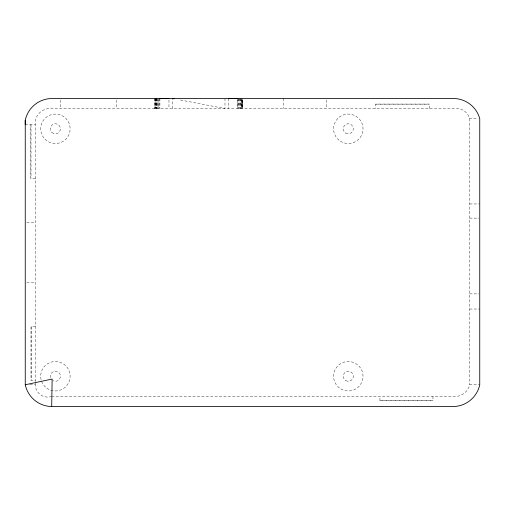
<?xml version="1.0" encoding="UTF-8"?>
<svg xmlns="http://www.w3.org/2000/svg" width="505" height="505" viewBox="0 0 505 505"><rect width="100%" height="100%" fill="white"/><g stroke="black" fill="none" stroke-linecap="round" stroke-linejoin="round"><path stroke-width="0.38" stroke-dasharray="2.52 1.89" d="M172.54 108.569L172.54 98.469M224.99 98.462L224.99 108.562L179.477 99.807M155.022 108.575L155.142 98.494M375.663 104.15L429.218 104.144M35.35 381.628L35.35 120.253A15.194 15.194 0 0 1 51.693 108.594L458.559 108.537L460.27 108.954A14.064 14.064 0 0 1 469.65 118.681L478.197 118.681M25.25 124.748L35.356 124.748M35.356 178.303L30.736 178.303L30.736 124.748M469.65 203.944L479.75 203.944M469.65 218.128L478.974 218.128M26.809 222.225L35.356 222.225M26.809 282.825L35.356 282.825M469.65 293.878L478.974 293.878M469.65 309.028L479.75 309.028M35.35 326.748L30.994 326.748L30.994 380.303L35.35 380.303M29.909 384.778L35.35 384.778A12.328 12.328 0 0 0 51.068 396.633M51.693 396.438L453.307 396.438A15.194 15.194 0 0 0 469.65 384.778L479.75 384.778M379.949 400.642L432.974 400.642M469.65 118.681L469.65 384.778M432.974 396.438L432.974 400.724L379.949 400.724L379.949 396.438M429.218 108.537L429.218 104.068L375.663 104.068L375.663 108.543M326.653 100.04L326.653 108.55M283.804 98.494L283.804 108.55M242.659 100.04L242.665 108.562L242.558 100.04M242.381 100.04L242.381 108.562M242.141 98.494L242.141 108.562M241.832 100.04L241.832 108.562M241.459 100.04L241.459 108.562M241.182 98.494L241.182 108.562M241.03 98.494L241.03 108.562M240.55 98.494L240.55 108.562M240.026 98.494L240.026 108.562M239.458 98.494L239.458 108.562M238.865 98.494L238.865 108.562M238.246 98.494L238.246 108.562M237.609 98.494L237.615 108.562M237.236 100.04L237.236 108.562M228.557 98.462L228.557 108.562M168.967 100.028L168.967 108.575M159.915 98.494L159.915 108.575M159.277 98.494L159.277 108.575M158.658 98.494L158.658 108.575M158.065 100.047L158.065 108.575M157.497 98.494L157.503 108.575M156.973 98.494L156.973 108.575M156.493 98.494L156.493 108.575M156.342 98.494L156.342 108.575L156.064 98.494M155.691 98.494L155.698 108.575M155.382 98.494L155.388 108.575M154.966 98.494L154.966 108.575M154.839 98.494L154.865 108.575M116.308 100.04L116.314 108.575M60.758 100.047L60.764 108.588M35.35 382.418L35.35 384.778M31.714 326.748L31.714 380.303M31.001 124.748L31.001 178.303M50.519 377.551A5.05 5.05 0 0 1 55.398 371.194A5.05 5.05 0 0 1 60.278 377.551A5.05 5.05 0 0 1 52.873 380.618M44.989 139.203A14.721 14.721 0 0 0 69.621 132.607A14.721 14.721 0 0 0 51.586 114.578A14.721 14.721 0 0 0 44.989 139.203M46.832 388.212A14.721 14.721 0 0 0 70.05 377.683A14.721 14.721 0 0 0 49.32 362.836A14.721 14.721 0 0 0 46.832 388.212M340.402 141.217A14.721 14.721 0 0 0 363.007 129.419A14.721 14.721 0 0 0 341.487 115.746A14.721 14.721 0 0 0 340.402 141.217M340.806 388.913A14.721 14.721 0 0 0 363.019 376.395A14.721 14.721 0 0 0 341.071 363.417A14.721 14.721 0 0 0 340.806 388.913M51.946 132.48A5.05 5.05 0 0 0 60.316 129.936A5.05 5.05 0 0 0 53.928 123.965A5.05 5.05 0 0 0 51.946 132.48M345.773 133.168A5.05 5.05 0 0 0 353.349 128.794A5.05 5.05 0 0 0 345.773 124.419A5.05 5.05 0 0 0 345.773 133.168M345.773 380.618A5.05 5.05 0 0 0 353.349 376.244A5.05 5.05 0 0 0 345.773 371.869A5.05 5.05 0 0 0 345.773 380.618"/><path stroke-width="0.76" d="M25.25 124.748L25.25 120.253A27.485 27.485 0 0 1 51.693 98.494L453.307 98.494A27.409 27.409 0 0 1 479.75 118.681L479.75 384.778A27.485 27.485 0 0 1 453.307 406.538L51.693 406.538A27.485 27.485 0 0 1 25.25 384.778L25.25 120.253M51.693 406.538L52.135 379.053L25.25 384.778M159.915 98.494L168.967 98.475M155.635 98.494L156.342 98.494M228.557 98.462L237.236 98.494M172.54 98.469L174.08 98.765"/></g></svg>
